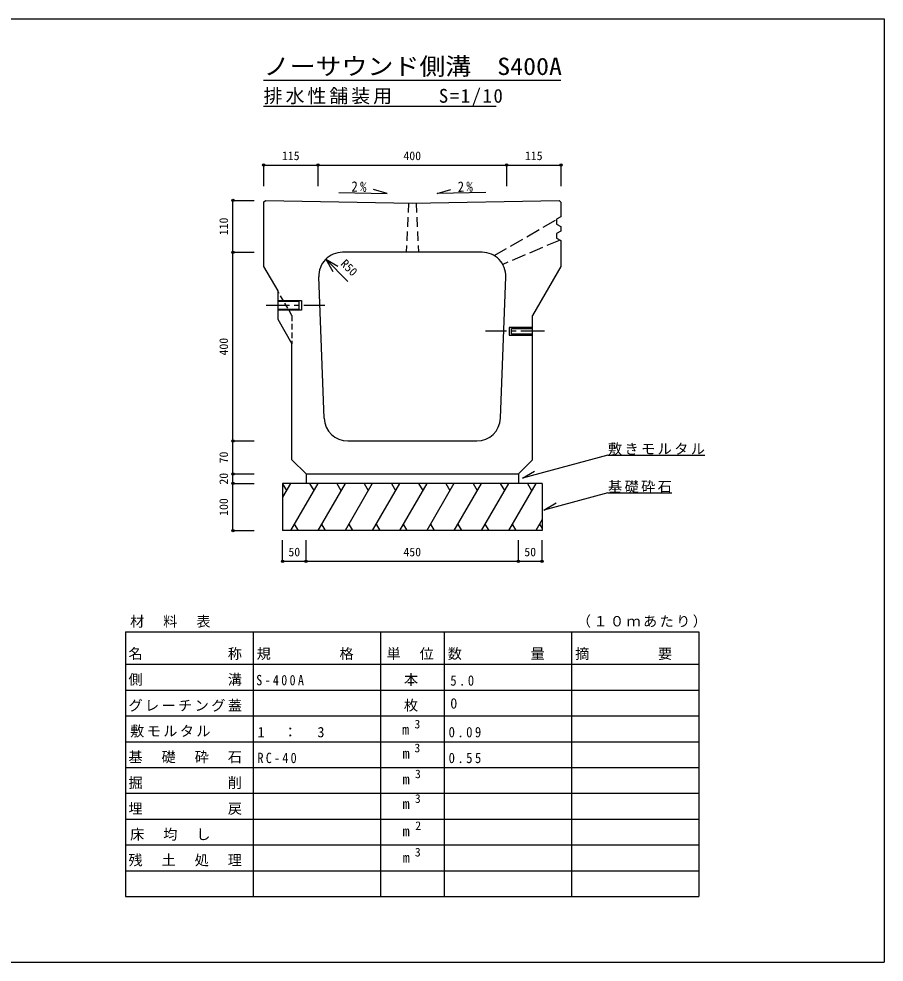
# Model space of a CAD drawing. Units: millimetres at full size, sheet at 1:10. Extents: x -3963 to 2037, y 738 to 2738.
# Drawn here: x 203 to 2037, y 738 to 2738 of the extents above; entities that cross this region are included whole.
import ezdxf
from ezdxf.enums import TextEntityAlignment as Align

# ---------------------------------------------------------------- set-up
doc = ezdxf.new("R2010")
doc.units = ezdxf.units.MM
doc.header["$LTSCALE"] = 10
doc.header["$PDMODE"] = 32
doc.header["$PDSIZE"] = 5
for name, pattern in [('CHAIN1', [8, 5, -1, 1, -1]), ('DASHED1', [1.8, 1.2, -0.6]), ('DASHED2', [3, 2, -1]), ('DASHED3', [4, 3, -1])]:
    doc.linetypes.add(name, pattern=pattern)
doc.layers.add('0-0_通り芯', color=7, linetype='Continuous')
doc.styles.add('ＭＳ ゴシック', font='')
doc.styles.get('ＭＳ ゴシック').set_extended_font_data('MS Gothic')

msp = doc.modelspace()

# ---------------------------------------------------------------- linework, layer by layer
at = {"layer": '0-0_通り芯', "color": 2}
for p, q in [((-1963.4, 2737.84), (2036.6, 2737.84)), ((2036.6, 2737.84), (2036.6, 737.84)), ((36.6, 737.84), (2036.6, 737.84))]:
    msp.add_line(p, q, dxfattribs=at)
at = {"layer": '0-0_通り芯'}
for p, q in [((721.6, 2607.84), (1351.6, 2607.84)), ((721.6, 2552.84), (1214.1, 2552.84)), ((1089.68, 2367.79), (1118.51, 2376.06)), ((1192.57, 2369.61), (1089.68, 2367.79)), ((751.6, 2140.52), (801.6, 2140.52)), ((801.6, 2140.52), (801.6, 2120.52)), ((796.6, 2138.52), (751.6, 2138.52)), ((751.6, 2122.52), (796.6, 2122.52)), ((801.6, 2120.52), (751.6, 2120.52)), ((796.6, 2122.52), (796.6, 2138.52)), ((1241.6, 2083.52), (1241.6, 2067.52)), ((1291.6, 2083.52), (1241.6, 2083.52)), ((1246.6, 2081.52), (1291.6, 2081.52)), ((1246.6, 2069.52), (1246.6, 2081.52)), ((1241.6, 2067.52), (1291.6, 2067.52)), ((1291.6, 2069.52), (1246.6, 2069.52)), ((1451.37, 1812.62), (1656.37, 1812.62)), ((811.6, 1772.84), (811.6, 1752.84)), ((1261.6, 1772.84), (1261.6, 1752.84)), ((778.6, 1752.84), (761.6, 1723.39)), ((761.6, 1752.32), (769.95, 1737.86)), ((836.33, 1752.84), (778.6, 1652.84)), ((819.03, 1752.84), (827.68, 1737.86)), ((894.07, 1752.84), (836.33, 1652.84)), ((876.76, 1752.84), (885.42, 1737.86)), ((951.8, 1752.84), (894.07, 1652.84)), ((934.5, 1752.84), (943.15, 1737.86)), ((1009.54, 1752.84), (951.8, 1652.84)), ((992.23, 1752.84), (1000.89, 1737.86)), ((1067.27, 1752.84), (1009.54, 1652.84)), ((1049.97, 1752.84), (1058.62, 1737.86)), ((1125.01, 1752.84), (1067.27, 1652.84)), ((1107.7, 1752.84), (1116.36, 1737.86)), ((1182.74, 1752.84), (1125.01, 1652.84)), ((1165.44, 1752.84), (1174.09, 1737.86)), ((1240.48, 1752.84), (1182.74, 1652.84)), ((1223.17, 1752.84), (1231.83, 1737.86)), ((1298.21, 1752.84), (1240.48, 1652.84)), ((1280.91, 1752.84), (1289.56, 1737.86)), ((1311.6, 1752.84), (1311.6, 1652.84)), ((1451.37, 1732.82), (1315.49, 1696.41)), ((1451.37, 1732.82), (1586.37, 1732.82)), ((1315.49, 1696.41), (1341.47, 1711.41)), ((786.52, 1666.56), (794.44, 1652.84)), ((844.25, 1666.56), (852.17, 1652.84)), ((901.99, 1666.56), (909.91, 1652.84)), ((959.72, 1666.56), (967.64, 1652.84)), ((1017.46, 1666.56), (1025.38, 1652.84)), ((1075.19, 1666.56), (1083.11, 1652.84)), ((1132.93, 1666.56), (1140.85, 1652.84)), ((1190.66, 1666.56), (1198.58, 1652.84)), ((1248.4, 1666.56), (1256.32, 1652.84)), ((1311.6, 1676.02), (1298.21, 1652.84)), ((1306.13, 1666.56), (1311.6, 1657.1)), ((1311.6, 1652.84), (761.6, 1652.84)), ((429.1, 1437.84), (1644.1, 1437.84)), ((429.1, 1437.84), (429.1, 1314.72)), ((699.1, 1437.84), (699.1, 1314.72)), ((969.1, 1437.84), (969.1, 1314.72)), ((1104.1, 1437.84), (1104.1, 1314.72)), ((1374.1, 1437.84), (1374.1, 1314.72)), ((1644.1, 1437.84), (1644.1, 1314.72)), ((429.1, 1369.44), (1644.1, 1369.44)), ((429.1, 1314.72), (1644.1, 1314.72)), ((429.1, 1314.72), (429.1, 876.96)), ((699.1, 1314.72), (699.1, 876.96)), ((969.1, 1314.72), (969.1, 876.96)), ((1104.1, 1314.72), (1104.1, 876.96)), ((1374.1, 1314.72), (1374.1, 876.96)), ((1644.1, 1314.72), (1644.1, 876.96)), ((429.1, 1260), (1644.1, 1260)), ((429.1, 1205.28), (1644.1, 1205.28)), ((429.1, 1150.56), (1644.1, 1150.56)), ((429.1, 1095.84), (1644.1, 1095.84)), ((429.1, 1041.12), (1644.1, 1041.12)), ((429.1, 986.4), (1644.1, 986.4)), ((429.1, 931.68), (1644.1, 931.68)), ((429.1, 876.96), (1644.1, 876.96)), ((514.6, 876.96), (1423.6, 876.96))]:
    msp.add_line(p, q, dxfattribs=at)
at = {"layer": '0-0_通り芯', "color": 4}
for p, q in [((721.6, 2427.84), (836.6, 2427.84)), ((721.6, 2427.84), (721.6, 2382.84)), ((836.6, 2427.84), (836.6, 2382.84)), ((836.6, 2427.84), (1236.6, 2427.84)), ((1236.6, 2427.84), (1236.6, 2382.84)), ((1236.6, 2427.84), (1351.6, 2427.84)), ((1351.6, 2427.84), (1351.6, 2382.84)), ((656.6, 2242.84), (656.6, 2352.84)), ((656.6, 2352.84), (701.6, 2352.84)), ((656.6, 1842.84), (656.6, 2242.84)), ((656.6, 2242.84), (701.6, 2242.84)), ((900.16, 2181.19), (853.15, 2228.2)), ((853.15, 2228.2), (868.15, 2202.22)), ((853.15, 2228.2), (879.13, 2213.2)), ((656.6, 1772.84), (656.6, 1842.84)), ((656.6, 1842.84), (701.6, 1842.84)), ((656.6, 1752.84), (656.6, 1772.84)), ((656.6, 1772.84), (701.6, 1772.84)), ((656.6, 1652.84), (656.6, 1752.84)), ((656.6, 1752.84), (701.6, 1752.84)), ((656.6, 1652.84), (701.6, 1652.84)), ((761.6, 1587.84), (761.6, 1632.84)), ((811.6, 1587.84), (811.6, 1632.84)), ((1261.6, 1587.84), (1261.6, 1632.84)), ((1311.6, 1587.84), (1311.6, 1632.84)), ((761.6, 1587.84), (811.6, 1587.84)), ((811.6, 1587.84), (1261.6, 1587.84)), ((1261.6, 1587.84), (1311.6, 1587.84))]:
    msp.add_line(p, q, dxfattribs=at)
at = {"layer": '0-0_通り芯', "color": 3}
for p, q in [((721.6, 2348.84), (725.6, 2352.84)), ((721.6, 2348.84), (721.6, 2212.84)), ((725.6, 2352.84), (1036.6, 2346.84)), ((1036.6, 2346.84), (1347.6, 2352.84)), ((1184.69, 2242.84), (888.51, 2242.84)), ((721.6, 2212.84), (751.6, 2160.88)), ((1351.6, 2212.84), (1291.6, 2108.92)), ((849.79, 1890.97), (838.54, 2190.97)), ((1223.4, 1890.97), (1234.65, 2190.97)), ((751.6, 2160.88), (751.6, 2100.88)), ((751.6, 2100.88), (781.6, 2048.92)), ((1291.6, 1802.84), (1291.6, 2108.92)), ((781.6, 1802.84), (781.6, 2048.92)), ((899.76, 1842.84), (1173.44, 1842.84)), ((811.6, 1772.84), (781.6, 1802.84)), ((1291.6, 1802.84), (1261.6, 1772.84)), ((811.6, 1772.84), (1261.6, 1772.84))]:
    msp.add_line(p, q, dxfattribs=at)
at = {"layer": '0-0_通り芯', "color": 3, "linetype": 'DASHED2'}
for p, q in [((1028.6, 2347), (1023.6, 2242.84)), ((1044.6, 2347), (1049.6, 2242.84))]:
    msp.add_line(p, q, dxfattribs=at)
at = {"layer": '0-0_通り芯', "color": 3, "linetype": 'DASHED3'}
for p, q in [((1210.23, 2235.82), (1342.6, 2312.38)), ((1349.69, 2268.9), (1228.45, 2217.03))]:
    msp.add_line(p, q, dxfattribs=at)
at = {"layer": '0-0_通り芯', "color": 3, "linetype": 'DASHED1'}
for q in [(751.6, 2160.88), (781.6, 2048.92)]:
    msp.add_line((781.6, 2108.92), q, dxfattribs=at)
at = {"layer": '0-0_通り芯', "linetype": 'CHAIN1'}
for p, q in [((726.6, 2130.52), (851.6, 2130.52)), ((1316.6, 2075.52), (1191.6, 2075.52))]:
    msp.add_line(p, q, dxfattribs=at)
at = {"layer": '0-0_通り芯'}
for points in [[(880.63, 2369.61), (983.52, 2367.79), (954.68, 2376.06)], [(1451.37, 1812.62), (1269.86, 1763.99), (1295.84, 1778.99)], [(1311.6, 1752.84), (761.6, 1752.84), (761.6, 1652.84)]]:
    msp.add_lwpolyline(points, dxfattribs=at)
at = {"layer": '0-0_通り芯', "color": 3}
for points in [[(1347.6, 2352.84), (1351.6, 2348.84), (1351.6, 2317.84), (1342.6, 2312.84)], [(1342.6, 2312.84), (1342.6, 2302.84), (1351.6, 2297.84), (1351.6, 2287.84), (1342.6, 2282.84), (1342.6, 2272.84), (1351.6, 2267.84), (1351.6, 2212.84)]]:
    msp.add_lwpolyline(points, dxfattribs=at)
for centre, start, end in [((888.51, 2192.84), 90, 182.14759), ((1184.69, 2192.84), 357.85241, 90), ((899.76, 1892.84), 182.14759, 270), ((1173.44, 1892.84), 270, 357.85241)]:
    msp.add_arc(centre, 50, start, end, dxfattribs=at)
at = {"layer": '0-0_通り芯', "color": 4}
for p in [(721.6, 2427.84), (836.6, 2427.84), (1236.6, 2427.84), (1351.6, 2427.84), (656.6, 2352.84), (656.6, 2242.84), (656.6, 1842.84), (656.6, 1772.84), (656.6, 1752.84), (656.6, 1652.84), (761.6, 1587.84), (811.6, 1587.84), (1261.6, 1587.84), (1311.6, 1587.84)]:
    msp.add_point(p, dxfattribs=at)

# ---------------------------------------------------------------- texts
at = {"layer": '0-0_通り芯', "color": 3, "style": 'ＭＳ ゴシック', "width": 1.1}
msp.add_text('ノーサウンド側溝\u3000S400A', height=36.66, dxfattribs=at).set_placement((721.6, 2607.84), align=Align.BOTTOM_LEFT)
at = {"layer": '0-0_通り芯', "color": 4, "style": 'ＭＳ ゴシック'}
for s, p in [('115', (760.35, 2432.84)), ('400', (1017.85, 2432.84)), ('115', (1275.35, 2432.84)), ('50', (774.1, 1592.84)), ('450', (1017.85, 1592.84)), ('50', (1274.1, 1592.84)), ('3', (1041.12, 1227.9)), ('3', (1041.12, 1177.29)), ('3', (1042.29, 1122.23)), ('3', (1042.02, 1069.97)), ('2', (1042.92, 1012.44)), ('3', (1042.02, 956.36))]:
    msp.add_text(s, height=18.33, dxfattribs=at).set_placement(p, align=Align.BOTTOM_LEFT)
for s, rotation, p in [('110', 90, (651.6, 2279.09)), ('R50', 315, (879.13, 2213.2)), ('400', 90, (651.6, 2024.09)), ('70', 90, (651.6, 1795.34)), ('20', 90, (651.6, 1750.34)), ('100', 90, (651.6, 1684.09))]:
    msp.add_text(s, height=18.33, rotation=rotation, dxfattribs=at).set_placement(p, align=Align.BOTTOM_LEFT)
at = {"layer": '0-0_通り芯', "style": 'ＭＳ ゴシック'}
for s, p in [('0', (1117.1, 1268.94)), ('m', (1015.02, 1213.54)), ('m', (1015.92, 1162.92)), ('m', (1015.92, 1108.2)), ('m', (1015.92, 1056.22)), ('m', (1016.01, 998.08)), ('m', (1016.19, 941.99))]:
    msp.add_text(s, height=21.99, dxfattribs=at).set_placement(p, align=Align.BOTTOM_LEFT)
at = {"layer": '0-0_通り芯', "attachment_point": 7, "style": 'ＭＳ ゴシック'}
for s, insert, char_height in [('\\T1.16;排水性舗装用\u3000\u3000S=1/10', (721.6, 2552.84), 29.33), ('\\T1.17;敷きモルタル', (1451.37, 1812.62), 21.99), ('\\T1.17;基礎砕石', (1451.37, 1732.82), 21.99), ('\\T1.17;材\u3000料\u3000表', (438.6, 1446.78), 21.99), ('\\T1.17;（１０ｍあたり）', (1385.35, 1446.78), 21.99), ('\\T1.17;名\u3000\u3000\u3000\u3000\u3000称', (435.1, 1378.38), 21.99), ('\\T1.17;規\u3000\u3000\u3000\u3000格', (706.85, 1378.38), 21.99), ('\\T1.17;単\u3000位', (982.1, 1378.38), 21.99), ('\\T1.17;数\u3000\u3000\u3000\u3000量', (1111.85, 1378.38), 21.99), ('\\T1.17;摘\u3000\u3000\u3000\u3000要', (1381.85, 1378.38), 21.99), ('\\T1.17;側\u3000\u3000\u3000\u3000\u3000溝', (435.1, 1323.66), 21.99), ('\\T1.39;\\W0.85;S-400A', (705.85, 1324.45), 21.99), ('\\T1.17;\u3000本', (983.85, 1323.66), 21.99), ('\\T1.38;\\W0.9;5.0', (1117.1, 1323.66), 21.99), ('\\T1.17;グレーチング蓋', (435.1, 1268.94), 21.99), ('\\T1.17;\u3000枚', (983.85, 1268.94), 21.99), ('\\T1.17;敷モルタル', (438.6, 1214.22), 21.99), ('\\T1.21;1\u3000：\u30003', (708.6, 1214.22), 21.99), ('\\T1.38;\\W0.9;0.09', (1113.6, 1214.22), 21.99), ('\\T1.17;基\u3000礎\u3000砕\u3000石', (435.1, 1159.5), 21.99), ('\\T1.38;\\W0.85;RC-40', (708.6, 1159.5), 21.99), ('\\T1.38;\\W0.9;0.55', (1113.6, 1159.5), 21.99), ('\\T1.17;掘\u3000\u3000\u3000\u3000\u3000削', (435.1, 1104.78), 21.99), ('\\T1.17;埋\u3000\u3000\u3000\u3000\u3000戻', (435.1, 1050.06), 21.99), ('\\T1.17;床\u3000均\u3000し', (438.6, 995.34), 21.99), ('\\T1.17;残\u3000土\u3000処\u3000理', (435.1, 940.62), 21.99)]:
    msp.add_mtext(s, dxfattribs=dict(at, insert=insert, char_height=char_height))
at = {"layer": '0-0_通り芯', "char_height": 21.99, "attachment_point": 7, "style": 'ＭＳ ゴシック'}
for insert, rotation in [((907.55, 2371.16), 358.986), ((1133.15, 2370.58), 1.014)]:
    msp.add_mtext('\\T1.36;\\W0.9;2%', dxfattribs=dict(at, insert=insert, rotation=rotation))

doc.saveas('drawing.dxf')
